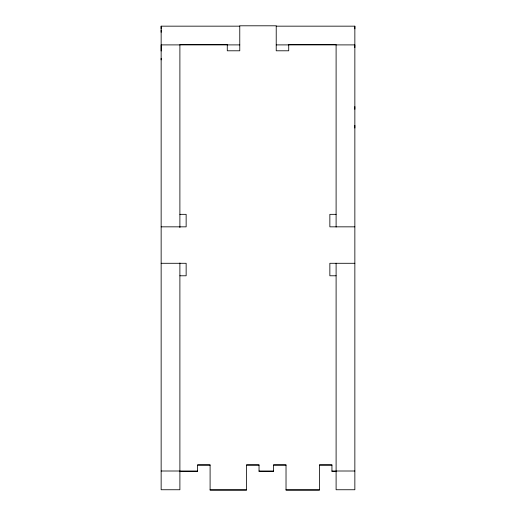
<?xml version="1.0" encoding="UTF-8"?>
<svg xmlns="http://www.w3.org/2000/svg" width="516" height="516" viewBox="0 0 516 516"><rect width="100%" height="100%" fill="white"/><g stroke="black" fill="none" stroke-linecap="round" stroke-linejoin="round"><path stroke-width="0.77" d="M161.147 59.882L161.147 58.327M161.147 51.02L161.147 44.898L239.772 44.898M161.147 32.276L161.147 30.147M161.147 28.87L161.147 26.161L239.772 26.161M354.853 128.026L354.853 125.336M354.853 109.282L354.853 106.593M354.853 47.614L354.853 44.898L276.221 44.898M354.853 28.87L354.853 26.161L276.221 26.161M179.891 214.34L186.141 214.34L186.141 226.84L161.147 226.84M336.103 214.34L329.859 214.34L329.859 226.84L354.853 226.84M161.147 263.289L186.141 263.289L186.141 275.783L179.891 275.783M354.853 263.289L329.859 263.289L329.859 275.783L336.103 275.783M197.596 465.206L210.096 465.206M246.545 465.206L259.038 465.206M273.525 465.206L286.025 465.206M319.443 465.206L331.943 465.206M161.147 471.005L197.596 471.005M259.038 471.005L273.525 471.005M331.943 471.005L354.853 471.005M179.891 471.456L197.596 471.456L197.596 464.755L210.096 464.755L210.096 490.2L246.545 490.2L246.545 464.755L259.038 464.755L259.038 471.456L273.525 471.456L273.525 464.755L286.025 464.755L286.025 490.2L319.443 490.2L319.443 464.755L331.943 464.755L331.943 471.456L336.103 471.456M210.096 489.748L246.545 489.748M286.025 489.748L319.443 489.748M354.853 26.161L354.853 489.748L336.103 489.748L336.103 263.218M336.103 227.066L336.103 44.544L288.721 44.544L288.721 50.794L276.221 50.794L276.221 25.8L239.772 25.8L239.772 50.794L227.279 50.794L227.279 44.544L179.891 44.544L179.891 227.62M179.891 262.986L179.891 489.748L161.147 489.748L161.147 26.161"/></g></svg>
